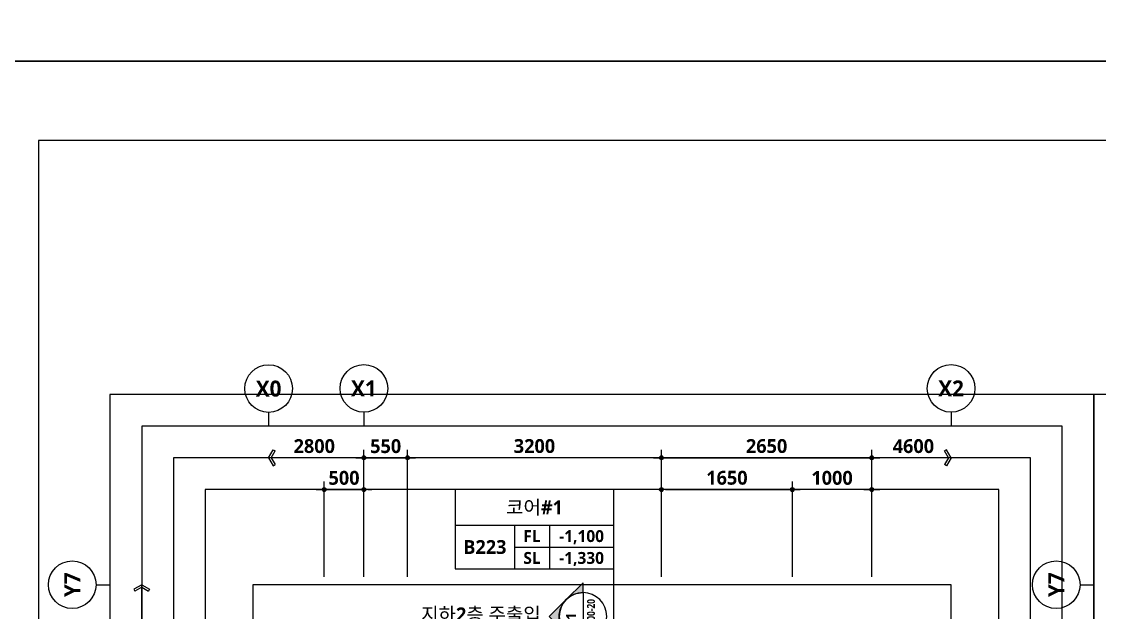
# Model space of a CAD drawing. Header units: millimetres. Extents: x -12482 to 126000, y 0 to 220200.
# Drawn here: x 786 to 14369, y 22750 to 30200 of the extents above; entities that cross this region are included whole.
import ezdxf
from ezdxf.enums import TextEntityAlignment as Align

# ---------------------------------------------------------------- set-up
doc = ezdxf.new("R2010")
doc.units = ezdxf.units.MM
doc.header["$LTSCALE"] = 60
doc.layers.get('Defpoints').update_dxf_attribs({"color": 153})
for name, color, linetype in [('A-ANNO-GRA1', 7, 'Continuous'), ('A-ANNO-TEXT1', 7, 'Continuous'), ('A-ANNO-TEXT2', 3, 'Continuous'), ('A-ST-AXIS-BUB', 7, 'Continuous'), ('A-ST-AXIS-DIM', 7, 'Continuous'), ('AA-MKXS', 3, 'Continuous')]:
    doc.layers.add(name, color=color, linetype=linetype)
doc.layers.add('Defpoint', color=161, linetype='Continuous', plot=False)
doc.layers.add('G(그리드1)', color=185, linetype='Continuous', plot=False)
doc.styles.add('2020음성 1차', font='NanumGothicBold.ttf')
doc.styles.add('SAMOO', font='romans.shx', dxfattribs={"bigfont": 'whgtxt.shx'})
doc.styles.add('SH_나눔', font='')
doc.styles.add('SH_진천_나눔', font='')
doc.styles.get('SH_나눔').set_extended_font_data('NanumGothic', bold=True)
doc.styles.get('SH_진천_나눔').set_extended_font_data('NanumGothic', bold=True)
doc.dimstyles.new('SHP 50', dxfattribs={"dimscale": 50, "dimtxt": 3.5, "dimasz": 1, "dimexe": 2, "dimexo": 2, "dimgap": 1, "dimtad": 1, "dimdec": 0, "dimzin": 0, "dimdsep": 46, "dimtxsty": 'SH_진천_나눔', "dimblk": 'DIMDOT', "dimcen": 0.09, "dimclrd": 256, "dimclre": 256, "dimclrt": 3, "dimadec": 0, "dimazin": 1, "dimtfac": 1, "dimtdec": 0, "dimtix": 1, "dimtmove": 2, "dimatfit": 0, "dimldrblk": 'DIMDOT', "dimfxl": 1, "dimtolj": 1, "dimtzin": 0, "dimlwd": -1, "dimlwe": -1, "dimarcsym": 0})

# ---------------------------------------------------------------- blocks, each defined once
blk = doc.blocks.new('A-ST-AXIS-BUB-1')
at = {"layer": 'A-ST-AXIS-BUB'}
blk.add_line((0, 350), (0, 0), dxfattribs=at)
blk.add_circle((0, 950), 600, dxfattribs=at)
blk = doc.blocks.new('arrow1')
at = {"color": 0}
for p, q in [((0, 0), (0.286, 0.501)), ((0, 0), (0.286, -0.501)), ((0.165, 0), (0.41, 0.429)), ((0.165, 0), (0.41, -0.429)), ((0.286, 0.501), (0.41, 0.43)), ((0.286, -0.501), (0.41, -0.43))]:
    blk.add_line(p, q, dxfattribs=at)
blk = doc.blocks.new('DIMDOT')
at = {"color": 0}
blk.add_line((-2, 0), (2, 0), dxfattribs=at)
for radius in [0.5, 0.25]:
    blk.add_circle((0, 0), radius, dxfattribs=at)
blk = doc.blocks.new('*D17049')
at = {"layer": 'A-ST-AXIS-DIM'}
for p, q in [((5100, 23200), (5100, 24800)), ((5650, 23200), (5650, 24800)), ((5150, 24700), (5600, 24700))]:
    blk.add_line(p, q, dxfattribs=at)
at = {"layer": 'Defpoints', "color": 0}
for p in [(5650, 24700), (5100, 23100), (5650, 23100)]:
    blk.add_point(p, dxfattribs=at)
at = {"layer": 'A-ST-AXIS-DIM', "linetype": 'ByBlock', "xscale": 50, "yscale": 50, "zscale": 50, "rotation": 180}
blk.add_blockref('DIMDOT', (5100, 24700), dxfattribs=at)
at = {"layer": 'A-ST-AXIS-DIM', "linetype": 'ByBlock', "xscale": 50, "yscale": 50, "zscale": 50}
blk.add_blockref('DIMDOT', (5650, 24700), dxfattribs=at)
at = {"layer": 'A-ST-AXIS-DIM', "color": 3, "insert": (5375, 24846), "char_height": 175, "attachment_point": 5, "style": 'SH_진천_나눔'}
blk.add_mtext('\\A1;550', dxfattribs=at)
blk = doc.blocks.new('*D17050')
at = {"layer": 'A-ST-AXIS-DIM'}
for p, q in [((5650, 23200), (5650, 24800)), ((8850, 23200), (8850, 24800)), ((8800, 24700), (5700, 24700))]:
    blk.add_line(p, q, dxfattribs=at)
at = {"layer": 'Defpoints', "color": 0}
for p in [(5650, 24700), (5650, 23100), (8850, 23100)]:
    blk.add_point(p, dxfattribs=at)
at = {"layer": 'A-ST-AXIS-DIM', "linetype": 'ByBlock', "xscale": 50, "yscale": 50, "zscale": 50, "rotation": 180}
blk.add_blockref('DIMDOT', (5650, 24700), dxfattribs=at)
at = {"layer": 'A-ST-AXIS-DIM', "linetype": 'ByBlock', "xscale": 50, "yscale": 50, "zscale": 50}
blk.add_blockref('DIMDOT', (8850, 24700), dxfattribs=at)
at = {"layer": 'A-ST-AXIS-DIM', "color": 3, "insert": (7250, 24847), "char_height": 175, "attachment_point": 5, "style": 'SH_진천_나눔'}
blk.add_mtext('\\A1;3200', dxfattribs=at)
blk = doc.blocks.new('*D17051')
at = {"layer": 'A-ST-AXIS-DIM'}
for p, q in [((8850, 23200), (8850, 24800)), ((11500, 23200), (11500, 24800)), ((8900, 24700), (11450, 24700))]:
    blk.add_line(p, q, dxfattribs=at)
at = {"layer": 'Defpoints', "color": 0}
for p in [(11500, 24700), (8850, 23100), (11500, 23100)]:
    blk.add_point(p, dxfattribs=at)
at = {"layer": 'A-ST-AXIS-DIM', "linetype": 'ByBlock', "xscale": 50, "yscale": 50, "zscale": 50, "rotation": 180}
blk.add_blockref('DIMDOT', (8850, 24700), dxfattribs=at)
at = {"layer": 'A-ST-AXIS-DIM', "linetype": 'ByBlock', "xscale": 50, "yscale": 50, "zscale": 50}
blk.add_blockref('DIMDOT', (11500, 24700), dxfattribs=at)
at = {"layer": 'A-ST-AXIS-DIM', "color": 3, "insert": (10175, 24847), "char_height": 175, "attachment_point": 5, "style": 'SH_진천_나눔'}
blk.add_mtext('\\A1;2650', dxfattribs=at)
blk = doc.blocks.new('*D17477')
at = {"layer": 'A-ST-AXIS-DIM'}
for p, q in [((8850, 23200), (8850, 24400)), ((10500, 23200), (10500, 24400)), ((8900, 24300), (10450, 24300))]:
    blk.add_line(p, q, dxfattribs=at)
at = {"layer": 'Defpoints', "color": 0}
for p in [(10500, 24300), (8850, 23100), (10500, 23100)]:
    blk.add_point(p, dxfattribs=at)
at = {"layer": 'A-ST-AXIS-DIM', "linetype": 'ByBlock', "xscale": 50, "yscale": 50, "zscale": 50, "rotation": 180}
blk.add_blockref('DIMDOT', (8850, 24300), dxfattribs=at)
at = {"layer": 'A-ST-AXIS-DIM', "linetype": 'ByBlock', "xscale": 50, "yscale": 50, "zscale": 50}
blk.add_blockref('DIMDOT', (10500, 24300), dxfattribs=at)
at = {"layer": 'A-ST-AXIS-DIM', "color": 3, "insert": (9675, 24447), "char_height": 175, "attachment_point": 5, "style": 'SH_진천_나눔'}
blk.add_mtext('\\A1;1650', dxfattribs=at)
blk = doc.blocks.new('*D17478')
at = {"layer": 'A-ST-AXIS-DIM'}
for p, q in [((10500, 23200), (10500, 24400)), ((11500, 23200), (11500, 24400)), ((11450, 24300), (10550, 24300))]:
    blk.add_line(p, q, dxfattribs=at)
at = {"layer": 'Defpoints', "color": 0}
for p in [(10500, 24300), (10500, 23100), (11500, 23100)]:
    blk.add_point(p, dxfattribs=at)
at = {"layer": 'A-ST-AXIS-DIM', "linetype": 'ByBlock', "xscale": 50, "yscale": 50, "zscale": 50, "rotation": 180}
blk.add_blockref('DIMDOT', (10500, 24300), dxfattribs=at)
at = {"layer": 'A-ST-AXIS-DIM', "linetype": 'ByBlock', "xscale": 50, "yscale": 50, "zscale": 50}
blk.add_blockref('DIMDOT', (11500, 24300), dxfattribs=at)
at = {"layer": 'A-ST-AXIS-DIM', "color": 3, "insert": (11000, 24446), "char_height": 175, "attachment_point": 5, "style": 'SH_진천_나눔'}
blk.add_mtext('\\A1;1000', dxfattribs=at)
blk = doc.blocks.new('G$C9D92D8A7')
at = {"layer": 'A-ANNO-GRA1'}
for p, q in [((0, 11), (40, 11)), ((15, 11), (15, 0)), ((23.75, 11), (23.75, 0)), ((15, 5.5), (40, 5.5))]:
    blk.add_line(p, q, dxfattribs=at)
blk.add_lwpolyline([(0, 20), (0, 0), (40, 0), (40, 20)], close=True, dxfattribs=at)
at = {"style": '2020음성 1차'}
for tag, height, p in [('실명', 3.5, (20, 15.5)), ('마감레벨', 3, (31.875, 8.25)), ('실번호', 3.5, (7.5, 5.5)), ('구조레벨', 3, (31.875, 2.75))]:
    blk.add_attdef(tag, text='', height=height, dxfattribs=at).set_placement(p, align=Align.MIDDLE_CENTER)
at = {"layer": 'A-ANNO-TEXT1', "style": 'SH_나눔'}
for s, p in [('FL', (19.375, 8.25)), ('SL', (19.375, 2.75))]:
    blk.add_text(s, height=3, dxfattribs=at).set_placement(p, align=Align.MIDDLE)
blk = doc.blocks.new('*D17707')
at = {"layer": 'A-ST-AXIS-DIM'}
for p, q in [((4600, 23200), (4600, 24400)), ((5100, 23200), (5100, 24400)), ((4550, 24300), (4500, 24300)), ((4600, 24300), (5100, 24300)), ((5150, 24300), (5200, 24300))]:
    blk.add_line(p, q, dxfattribs=at)
at = {"layer": 'Defpoints', "color": 0}
for p in [(5100, 24300), (4600, 23100), (5100, 23100)]:
    blk.add_point(p, dxfattribs=at)
at = {"layer": 'A-ST-AXIS-DIM', "linetype": 'ByBlock', "xscale": 50, "yscale": 50, "zscale": 50}
blk.add_blockref('DIMDOT', (4600, 24300), dxfattribs=at)
at = {"layer": 'A-ST-AXIS-DIM', "linetype": 'ByBlock', "xscale": 50, "yscale": 50, "zscale": 50, "rotation": 180}
blk.add_blockref('DIMDOT', (5100, 24300), dxfattribs=at)
at = {"layer": 'A-ST-AXIS-DIM', "color": 3, "insert": (4850, 24446), "char_height": 175, "attachment_point": 5, "style": 'SH_진천_나눔'}
blk.add_mtext('\\A1;500', dxfattribs=at)
blk = doc.blocks.new('*U15083')
at = {"layer": 'AA-MKXS'}
blk.add_hatch(color=3, dxfattribs=at).paths.add_polyline_path([(0, 8.49), (-4.24, 4.24, -0.414214), (4.24, 4.24)])
h = blk.add_hatch(color=3, dxfattribs=at)
h.paths.add_polyline_path([(-8.49, 0), (-6, 0, -0.198912), (-4.24, 4.24)])
h.paths.add_polyline_path([(6, 0), (8.49, 0), (4.24, 4.24, -0.198912)])
at = {"layer": 'AA-MKXS', "color": 3, "linetype": 'Continuous', "ltscale": 5}
blk.add_line((-6, 0), (6, 0), dxfattribs=at)
at = {"layer": 'AA-MKXS', "color": 3}
for points in [[(4.24, 4.24, 0.414214), (-4.24, 4.24), (0, 8.49)], [(-4.24, 4.24, 0.198912), (-6, 0), (-8.49, 0)], [(8.49, 0), (6, 0, 0.198912), (4.24, 4.24)]]:
    blk.add_lwpolyline(points, format="xyb", close=True, dxfattribs=at)
at = {"layer": 'AA-MKXS', "color": 3, "linetype": 'Continuous', "ltscale": 5}
blk.add_circle((0, 0), 6, dxfattribs=at)
at = {"layer": 'AA-MKXS', "style": 'SAMOO', "width": 0.85}
blk.add_attdef('ViewNUM', text='', height=2.5, dxfattribs=at).set_placement((0, 1), align=Align.BOTTOM_CENTER)
blk.add_attdef('SheetNUM', text='', height=2.5, dxfattribs=at).set_placement((0, -1), align=Align.TOP_CENTER)

msp = doc.modelspace()

# ---------------------------------------------------------------- linework, layer by layer
msp.add_lwpolyline([(8250, 19750), (8250, 23300)])
at = {"layer": 'A-ST-AXIS-DIM'}
for p, q in [((5100, 23200), (5100, 24800)), ((11500, 23200), (11500, 24800)), ((5050, 24700), (3900, 24700)), ((12500, 24700), (11550, 24700)), ((2300, 21150), (2300, 23100))]:
    msp.add_line(p, q, dxfattribs=at)
at = {"layer": 'Defpoint'}
for points in [[(0, 59400), (42000, 59400), (42000, 29700), (0, 29700)], [(0, 29700), (42000, 29700), (42000, 0), (0, 0)], [(1000, 1000), (36500, 1000), (36500, 28700), (1000, 28700)]]:
    msp.add_lwpolyline(points, close=True, dxfattribs=at)
at = {"layer": 'Defpoints'}
for points in [[(42000, 0), (42000, 29700), (0, 29700), (0, 0)], [(36500, 1000), (36500, 28700), (1000, 28700), (1000, 1000)]]:
    msp.add_lwpolyline(points, close=True, dxfattribs=at)
at = {"layer": 'G(그리드1)'}
for points in [[(14300, 25500), (1900, 25500), (1900, 4200), (14300, 4200)], [(26700, 25500), (14300, 25500), (14300, 4200), (26700, 4200)], [(13900, 25100), (2300, 25100), (2300, 5400), (13900, 5400)], [(13500, 24700), (2700, 24700), (2700, 5800), (13500, 5800)], [(13100, 24300), (3100, 24300), (3100, 6200), (13100, 6200)], [(12500, 23100), (3700, 23100), (3700, 7000), (12500, 7000)]]:
    msp.add_lwpolyline(points, close=True, dxfattribs=at)

# ---------------------------------------------------------------- block references
ref = msp.add_blockref('*U15083', (7861.5, 22700), dxfattribs=dict(xscale=-50, yscale=50, zscale=50, rotation=89.99999999999972))
ref.add_attrib('SheetNUM', 'A-500-20', dxfattribs={"layer": 'AA-MKXS', "height": 100, "rotation": 90, "style": '2020음성 1차', "width": 0.8}).set_placement((7911.5, 22700), align=Align.TOP_CENTER)
ref.add_attrib('ViewNUM', '1', dxfattribs={"layer": 'AA-MKXS', "height": 125, "rotation": 90, "style": '2020음성 1차'}).set_placement((7811.5, 22700), align=Align.BOTTOM_CENTER)
at = {"layer": 'A-ANNO-TEXT1'}
ref = msp.add_blockref('G$C9D92D8A7', (6250, 23300), dxfattribs=dict(at, xscale=50, yscale=50, zscale=50))
ref.add_attrib('실명', '코어#1', dxfattribs={"layer": 'A-ANNO-TEXT2', "height": 175, "style": '2020음성 1차'}).set_placement((7250, 24075, 206000), align=Align.MIDDLE_CENTER)
ref.add_attrib('실번호', 'B223', dxfattribs={"layer": 'A-ANNO-TEXT2', "height": 175, "style": '2020음성 1차'}).set_placement((6625, 23575, 206000), align=Align.MIDDLE_CENTER)
ref.add_attrib('마감레벨', '-1,100', dxfattribs={"height": 150, "style": '2020음성 1차'}).set_placement((7843.8, 23712.5, 206000), align=Align.MIDDLE_CENTER)
ref.add_attrib('구조레벨', '-1,330', dxfattribs={"height": 150, "style": '2020음성 1차'}).set_placement((7843.8, 23437.5, 206000), align=Align.MIDDLE_CENTER)
at = {"layer": 'A-ST-AXIS-BUB', "xscale": 0.5, "yscale": 0.5, "zscale": 0.5}
for p in [(3900, 25097.5), (5100, 25100), (12500, 25100)]:
    msp.add_blockref('A-ST-AXIS-BUB-1', p, dxfattribs=at)
at = {"layer": 'A-ST-AXIS-BUB', "xscale": 0.5, "yscale": 0.5, "zscale": 0.5, "rotation": 90}
for p in [(1900, 23100), (14300, 23100)]:
    msp.add_blockref('A-ST-AXIS-BUB-1', p, dxfattribs=at)
at = {"layer": 'A-ST-AXIS-DIM'}
for name, p, xscale, yscale, zscale, rotation in [('arrow1', (3900, 24700), -200, 200, 200, 179.9999999999859), ('DIMDOT', (11500, 24700), 50, 50, 50, 180), ('arrow1', (12500, 24700), 200, 200, 200, 180.0000000000136), ('arrow1', (2300, 23100), 200, 200, 200, 270.0000000000144)]:
    msp.add_blockref(name, p, dxfattribs=dict(at, xscale=xscale, yscale=yscale, zscale=zscale, rotation=rotation))
at = {"layer": 'A-ST-AXIS-DIM', "xscale": 50, "yscale": 50, "zscale": 50}
msp.add_blockref('DIMDOT', (5100, 24700), dxfattribs=at)

# ---------------------------------------------------------------- texts
at = {"layer": 'A-ANNO-TEXT1', "style": 'SH_진천_나눔'}
for s, p in [('X0', (3900, 25572.5)), ('X1', (5100, 25575)), ('X2', (12500, 25575))]:
    msp.add_text(s, height=200, dxfattribs=at).set_placement(p, align=Align.MIDDLE_CENTER)
for p in [(1425, 23100), (13825, 23100)]:
    msp.add_text('Y7', height=200, rotation=90, dxfattribs=at).set_placement(p, align=Align.MIDDLE_CENTER)
msp.add_text('지하2층 주출입', height=175, dxfattribs=at).set_placement((6575, 22728), align=Align.MIDDLE)
at = {"layer": 'A-ST-AXIS-DIM', "color": 3, "char_height": 175, "attachment_point": 5, "style": 'SH_진천_나눔'}
for s, insert in [('\\A1;2800', (4475, 24846.6)), ('\\A1;4600', (12025, 24846))]:
    msp.add_mtext(s, dxfattribs=dict(at, insert=insert))

# ---------------------------------------------------------------- dimensions: what is measured, and where the dimension line sits
at = {"layer": 'A-ST-AXIS-DIM'}
dim = msp.add_linear_dim(base=(5650, 24700), p1=(5100, 23100), p2=(5650, 23100), dimstyle='SHP 50', dxfattribs=at)
dim.commit()
dim.dimension.update_dxf_attribs({"geometry": '*D17049', "text_midpoint": (5375, 24846.2)})
for base, p1, p2, angle, picture, middle in [((5650, 24700), (8850, 23100), (5650, 23100), 180, '*D17050', (7250, 24846.6)), ((11500, 24700), (8850, 23100), (11500, 23100), 0, '*D17051', (10175, 24846.6)), ((5100, 24300), (4600, 23100), (5100, 23100), 0, '*D17707', (4850, 24446.2)), ((10500, 24300), (8850, 23100), (10500, 23100), 0, '*D17477', (9675, 24446.6)), ((10500, 24300), (11500, 23100), (10500, 23100), 180, '*D17478', (11000, 24446))]:
    dim = msp.add_linear_dim(base=base, p1=p1, p2=p2, angle=angle, dimstyle='SHP 50', dxfattribs=at)
    dim.commit()
    dim.dimension.update_dxf_attribs({"geometry": picture, "text_midpoint": middle})

doc.saveas('drawing.dxf')
